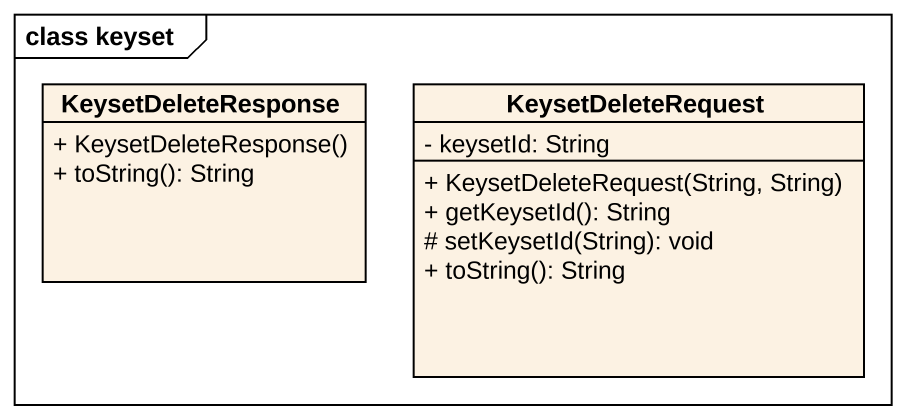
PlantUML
@startuml
mainframe class keyset
hide circle
hide empty members
skinparam classAttributeIconSize 0
class KeysetDeleteResponse {
  + KeysetDeleteResponse()
  + toString(): String
}
class KeysetDeleteRequest {
  - keysetId: String
  + KeysetDeleteRequest(String, String)
  + getKeysetId(): String
  # setKeysetId(String): void
  + toString(): String
}
@enduml
